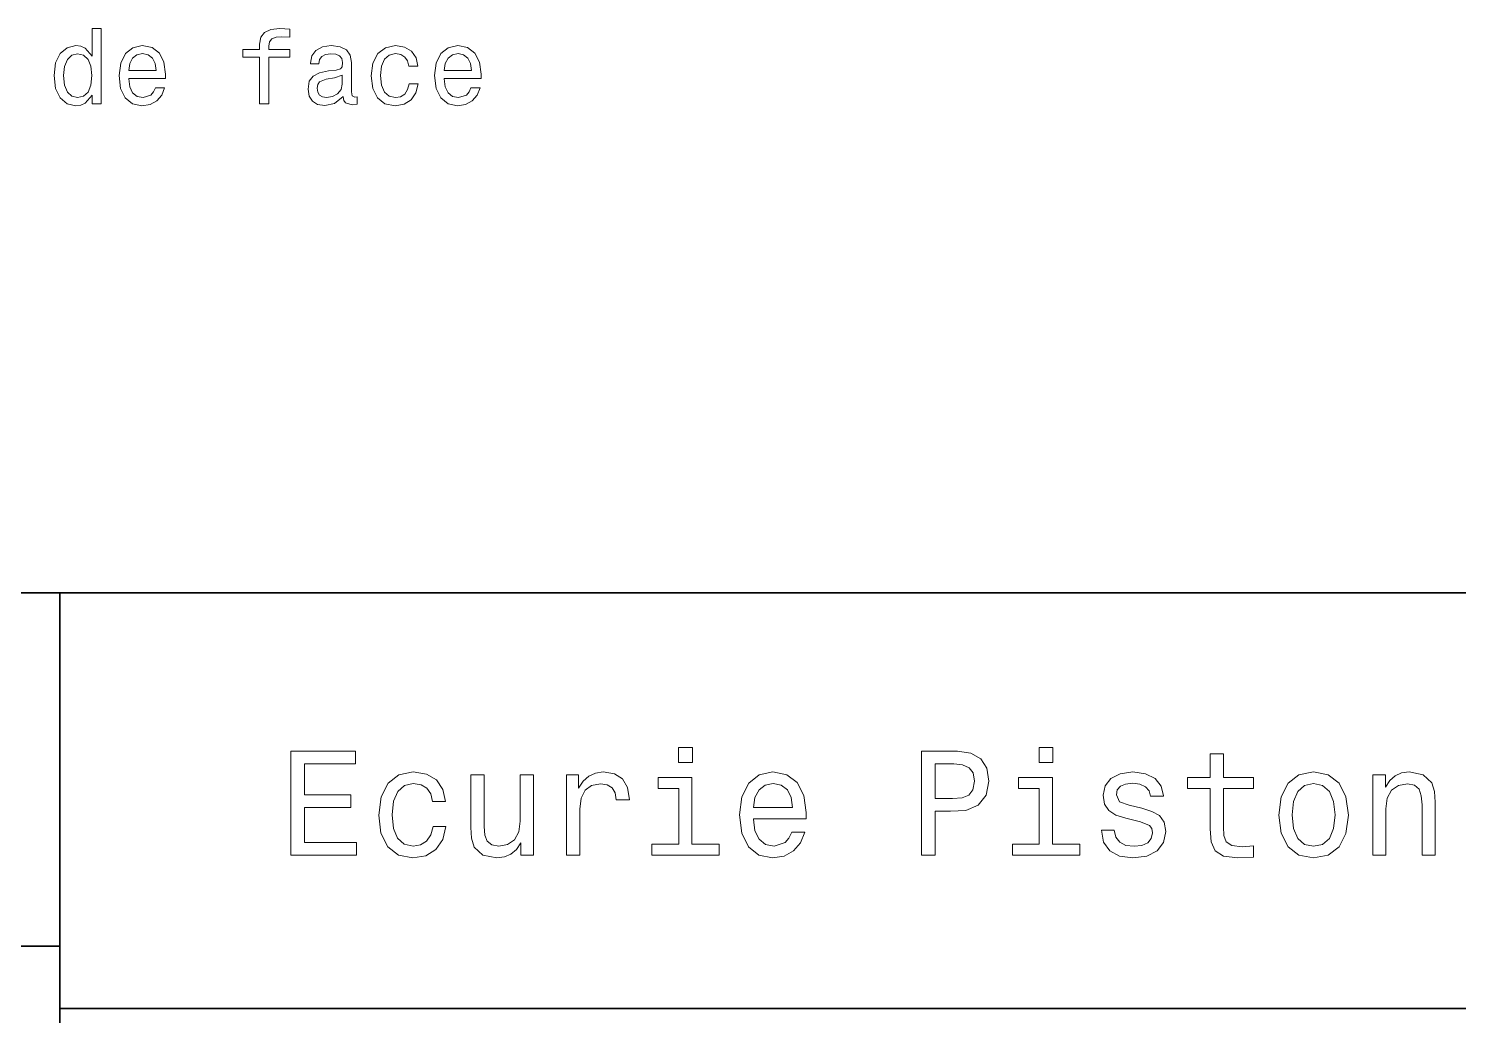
# Model space of a CAD drawing. Extents: x 0 to 297, y 0 to 210.
# Drawn here: x 160.5 to 229.3, y 49.7 to 97.1 of the extents above; entities that cross this region are included whole.
import ezdxf

# ---------------------------------------------------------------- set-up
doc = ezdxf.new("R2010")
doc.units = 0

msp = doc.modelspace()

# ---------------------------------------------------------------- linework, layer by layer
at = {"color": 7, "lineweight": 35}
for p, q in [((97, 70), (287, 70)), ((162, 10), (162, 70)), ((97, 53), (162, 53)), ((162, 50), (287, 50))]:
    msp.add_line(p, q, dxfattribs=at)
at = {"color": 7, "lineweight": 13}
for points in [[(163.55246, 93.945442), (163.55246, 93.526855), (163.996262, 93.526855), (163.996262, 97.147896), (163.557495, 97.147896), (163.557495, 95.821526), (163.219604, 96.204811), (163.012833, 96.295586), (162.775803, 96.330887), (162.347122, 96.230026), (162.014267, 95.947601), (161.797409, 95.493713), (161.721771, 94.883484), (161.797409, 94.273254), (162.014267, 93.814316), (162.347122, 93.526855), (162.775803, 93.431038), (163.012833, 93.466339), (163.22464, 93.557114)], [(171.611542, 95.766052), (171.611542, 93.526855), (172.055344, 93.526855), (172.055344, 95.766052), (173.06398, 95.766052), (173.06398, 96.144287), (172.055344, 96.144287), (172.055344, 96.310715), (172.090637, 96.512444), (172.206635, 96.648613), (172.40332, 96.729301), (172.685745, 96.759567), (173.06398, 96.739395), (173.06398, 97.122681), (172.584869, 97.147896), (172.151154, 97.102501), (171.848572, 96.966339), (171.667007, 96.729301), (171.611542, 96.391411), (171.611542, 96.144287), (170.799576, 96.144287), (170.799576, 95.766052)], [(165.312546, 94.752357), (167.087753, 94.752357), (167.092804, 94.959129), (167.012115, 95.539101), (166.790207, 95.972824), (166.43718, 96.235069), (165.96817, 96.330887), (165.509232, 96.230026), (165.156204, 95.947601), (164.92926, 95.48867), (164.848572, 94.883484), (164.92421, 94.263168), (165.151154, 93.809273), (165.499146, 93.526855), (165.953033, 93.431038), (166.346405, 93.496597), (166.669174, 93.668068), (166.906204, 93.940399), (167.042374, 94.303513), (166.603607, 94.303513), (166.512833, 94.101784), (166.381714, 93.950485), (166.008514, 93.829453), (165.721039, 93.884926), (165.504181, 94.06144), (165.362976, 94.3489), (165.312546, 94.737228)], [(175.641068, 93.879883), (175.641068, 93.864754), (175.66629, 93.693283), (175.741943, 93.572243), (176.059662, 93.476425), (176.306778, 93.516769), (176.306778, 93.859711), (176.200867, 93.844582), (176.059662, 93.910141), (176.034439, 94.11187), (176.034439, 95.513885), (175.973923, 95.871956), (175.797409, 96.124115), (175.489777, 96.275414), (175.056061, 96.330887), (174.632431, 96.27037), (174.319748, 96.0989), (174.123062, 95.831612), (174.057495, 95.478584), (174.057495, 95.448326), (174.455917, 95.448326), (174.491211, 95.660141), (174.602173, 95.81144), (174.783722, 95.902214), (175.040924, 95.937515), (175.288055, 95.9123), (175.464554, 95.836655), (175.570465, 95.705528), (175.605774, 95.523972), (175.585602, 95.312157), (175.504913, 95.206253), (175.303177, 95.155815), (174.924927, 95.115471), (174.491211, 95.024696), (174.183578, 94.863312), (174.002029, 94.611153), (173.946548, 94.237953), (173.996979, 93.905098), (174.15332, 93.657982), (174.405487, 93.50164), (174.753464, 93.446167), (175.222488, 93.552071)], [(178.793091, 95.337372), (179.231842, 95.337372), (179.141068, 95.740829), (178.92421, 96.058556), (178.586319, 96.255241), (178.147552, 96.330887), (177.663406, 96.230026), (177.295258, 95.947601), (177.063263, 95.48867), (176.982574, 94.873398), (177.058228, 94.263168), (177.285156, 93.809273), (177.643234, 93.526855), (178.132431, 93.431038), (178.566147, 93.506683), (178.904037, 93.718498), (179.136032, 94.051353), (179.236893, 94.495155), (178.813263, 94.495155), (178.73761, 94.212738), (178.596405, 94.000916), (178.394669, 93.869797), (178.147552, 93.829453), (177.83992, 93.895012), (177.618011, 94.096741), (177.481842, 94.424553), (177.436462, 94.888527), (177.481842, 95.342415), (177.623062, 95.670227), (177.850006, 95.871956), (178.147552, 95.942558), (178.409805, 95.897171), (178.606491, 95.781181), (178.73761, 95.589539)], [(180.492661, 94.752357), (182.267868, 94.752357), (182.272919, 94.959129), (182.19223, 95.539101), (181.970322, 95.972824), (181.617294, 96.235069), (181.14827, 96.330887), (180.689346, 96.230026), (180.336319, 95.947601), (180.109375, 95.48867), (180.028687, 94.883484), (180.104324, 94.263168), (180.331268, 93.809273), (180.67926, 93.526855), (181.133148, 93.431038), (181.52652, 93.496597), (181.849289, 93.668068), (182.086319, 93.940399), (182.222488, 94.303513), (181.783722, 94.303513), (181.692947, 94.101784), (181.561829, 93.950485), (181.188629, 93.829453), (180.901154, 93.884926), (180.684296, 94.06144), (180.543091, 94.3489), (180.492661, 94.737228)], [(162.85144, 95.932472), (163.143951, 95.86187), (163.36586, 95.665184), (163.496979, 95.337372), (163.547409, 94.883484), (163.496979, 94.424553), (163.36586, 94.096741), (163.143951, 93.895012), (162.85144, 93.829453), (162.574066, 93.895012), (162.362259, 94.096741), (162.221039, 94.429596), (162.175659, 94.883484), (162.221039, 95.332329), (162.362259, 95.660141), (162.574066, 95.86187)], [(165.312546, 95.125557), (165.368011, 95.473541), (165.504181, 95.730743), (165.710953, 95.887085), (165.983292, 95.942558), (166.25058, 95.887085), (166.457352, 95.730743), (166.583435, 95.473541), (166.62883, 95.125557)], [(180.492661, 95.125557), (180.548126, 95.473541), (180.684296, 95.730743), (180.891068, 95.887085), (181.163406, 95.942558), (181.430695, 95.887085), (181.637466, 95.730743), (181.76355, 95.473541), (181.808929, 95.125557)], [(175.590637, 94.474983), (175.530121, 94.212738), (175.368744, 94.011002), (175.126663, 93.879883), (174.829117, 93.834496), (174.637466, 93.859711), (174.501297, 93.940399), (174.415573, 94.081612), (174.39035, 94.278297), (174.410522, 94.454811), (174.491211, 94.580887), (174.81398, 94.722099), (175.222488, 94.782616), (175.590637, 94.903656)], [(173.109512, 57.381123), (176.279541, 57.381123), (176.279541, 57.986309), (173.772339, 57.986309), (173.772339, 59.679394), (176.005768, 59.679394), (176.005768, 60.277374), (173.772339, 60.277374), (173.772339, 61.775936), (176.221893, 61.775936), (176.221893, 62.381123), (173.109512, 62.381123)], [(192.439484, 62.554031), (191.769455, 62.554031), (191.769455, 61.833572), (192.439484, 61.833572)], [(203.462524, 57.381123), (204.125351, 57.381123), (204.125351, 59.492073), (204.860229, 59.492073), (205.602295, 59.528095), (206.193085, 59.780258), (206.574921, 60.270172), (206.704605, 60.940201), (206.603745, 61.559795), (206.315552, 62.013687), (205.840057, 62.287464), (205.191635, 62.381123), (203.462524, 62.381123)], [(209.788177, 62.554031), (209.118149, 62.554031), (209.118149, 61.833572), (209.788177, 61.833572)], [(217.353027, 60.579971), (217.353027, 58.64193), (217.396255, 58.015129), (217.597992, 57.582851), (218.001434, 57.330688), (218.685883, 57.244236), (219.43515, 57.280258), (219.43515, 57.827808), (218.887604, 57.78458), (218.390488, 57.842216), (218.123917, 58.022331), (218.008652, 58.324928), (217.98703, 58.75), (217.98703, 60.579971), (219.43515, 60.579971), (219.43515, 61.120316), (217.98703, 61.120316), (217.98703, 62.251438), (217.353027, 62.251438), (217.353027, 61.120316), (216.257935, 61.120316), (216.257935, 60.579971)], [(179.932281, 59.967579), (180.559082, 59.967579), (180.429398, 60.543945), (180.119598, 60.997837), (179.636887, 61.278816), (179.010086, 61.386887), (178.318436, 61.242794), (177.792511, 60.839336), (177.46109, 60.183716), (177.345825, 59.304752), (177.453888, 58.432995), (177.778091, 57.78458), (178.289627, 57.381123), (178.988464, 57.244236), (179.608063, 57.352303), (180.090775, 57.6549), (180.42218, 58.130402), (180.566284, 58.764408), (179.96109, 58.764408), (179.853027, 58.36095), (179.651291, 58.058357), (179.363113, 57.871037), (179.010086, 57.8134), (178.570602, 57.907059), (178.253601, 58.195244), (178.059082, 58.663544), (177.994232, 59.326366), (178.059082, 59.974781), (178.260803, 60.443081), (178.585007, 60.731266), (179.010086, 60.83213), (179.38472, 60.767288), (179.66571, 60.601585), (179.853027, 60.327808)], [(184.788177, 61.25), (184.154175, 61.25), (184.154175, 59.016571), (184.082123, 58.497837), (183.873199, 58.123196), (183.548996, 57.892651), (183.123917, 57.820602), (182.785294, 57.878242), (182.569168, 58.051151), (182.446686, 58.346542), (182.417862, 58.764408), (182.417862, 61.25), (181.783859, 61.25), (181.783859, 58.706772), (181.805481, 58.195244), (181.942368, 57.770172), (182.360229, 57.381123), (183.030258, 57.244236), (183.390488, 57.294666), (183.700287, 57.424351), (183.966858, 57.647694), (184.182999, 57.971901), (184.182999, 57.381123), (184.788177, 57.381123)], [(186.380402, 57.381123), (187.014404, 57.381123), (187.014404, 59.592937), (187.079254, 60.12608), (187.273773, 60.507923), (187.590775, 60.738472), (188.015854, 60.817722), (188.332855, 60.767288), (188.570602, 60.623199), (188.714691, 60.378242), (188.765121, 60.046829), (189.406342, 60.046829), (189.319885, 60.630402), (189.082123, 61.048271), (188.685883, 61.30043), (188.145538, 61.386887), (187.778091, 61.32925), (187.46109, 61.185158), (187.180115, 60.940201), (186.956772, 60.608788), (186.956772, 61.25), (186.380402, 61.25)], [(195.37175, 59.131844), (197.907776, 59.131844), (197.914978, 59.427231), (197.799713, 60.255764), (197.482712, 60.875359), (196.978378, 61.25), (196.30835, 61.386887), (195.65274, 61.242794), (195.148407, 60.839336), (194.824203, 60.183716), (194.708923, 59.319164), (194.817001, 58.432995), (195.141205, 57.78458), (195.638321, 57.381123), (196.286743, 57.244236), (196.848694, 57.337894), (197.309799, 57.582851), (197.648407, 57.971901), (197.842941, 58.490631), (197.216141, 58.490631), (197.086456, 58.20245), (196.899139, 57.986309), (196.365997, 57.8134), (195.955322, 57.892651), (195.645538, 58.14481), (195.443802, 58.555473), (195.37175, 59.110229)], [(205.01152, 61.76873), (205.443802, 61.725502), (205.760803, 61.588615), (205.94812, 61.336452), (206.01297, 60.940201), (205.940918, 60.522331), (205.746399, 60.270172), (205.414978, 60.140488), (204.96109, 60.104465), (204.125351, 60.104465), (204.125351, 61.76873)], [(214.060516, 59.636166), (213.44812, 59.780258), (212.994232, 59.945965), (212.842941, 60.28458), (212.886169, 60.522331), (213.03746, 60.695244), (213.282425, 60.803314), (213.635437, 60.846542), (213.97406, 60.803314), (214.240631, 60.67363), (214.413544, 60.479107), (214.485596, 60.219738), (215.105194, 60.219738), (215.105194, 60.23415), (214.997116, 60.70245), (214.701721, 61.069885), (214.240631, 61.30043), (213.635437, 61.386887), (213.023056, 61.30043), (212.57637, 61.062679), (212.29538, 60.709652), (212.208939, 60.262966), (212.273773, 59.830688), (212.475494, 59.528095), (212.806915, 59.311958), (213.289627, 59.16066), (213.995682, 58.987751), (214.427948, 58.807636), (214.543228, 58.663544), (214.586456, 58.447407), (214.521606, 58.180836), (214.348694, 57.979107), (214.067719, 57.849422), (213.693085, 57.806194), (213.296829, 57.849422), (213.008636, 58.000721), (212.814117, 58.245674), (212.734863, 58.584293), (212.122482, 58.584293), (212.223343, 58.007923), (212.518738, 57.590057), (212.98703, 57.337894), (213.635437, 57.244236), (214.312683, 57.337894), (214.809799, 57.590057), (215.112396, 57.993515), (215.220459, 58.519451), (215.141205, 58.973343), (214.917862, 59.283138), (214.55043, 59.484871)], [(220.65274, 59.311958), (220.768005, 58.432995), (221.099426, 57.78458), (221.625366, 57.381123), (222.331421, 57.244236), (223.030258, 57.381123), (223.556198, 57.777374), (223.887604, 58.425793), (224.010086, 59.311958), (223.887604, 60.190922), (223.556198, 60.846542), (223.030258, 61.242794), (222.331421, 61.386887), (221.625366, 61.242794), (221.099426, 60.839336), (220.768005, 60.190922)], [(225.177246, 57.381123), (225.811249, 57.381123), (225.811249, 59.614552), (225.876083, 60.12608), (226.085022, 60.500717), (226.409225, 60.731266), (226.841507, 60.817722), (227.187317, 60.745674), (227.403458, 60.551151), (227.511536, 60.226944), (227.547546, 59.794666), (227.547546, 57.381123), (228.181564, 57.381123), (228.181564, 59.924351), (228.15274, 60.435879), (228.023056, 60.86095), (227.597992, 61.25), (226.935165, 61.386887), (226.567719, 61.336452), (226.257935, 61.199566), (225.991364, 60.969017), (225.782425, 60.659222), (225.782425, 61.25), (225.177246, 61.25)], [(192.417862, 57.914265), (192.417862, 61.120316), (190.789627, 61.120316), (190.789627, 60.579971), (191.783859, 60.579971), (191.783859, 57.914265), (190.48703, 57.914265), (190.48703, 57.381123), (193.729111, 57.381123), (193.729111, 57.914265)], [(195.37175, 59.664986), (195.451004, 60.162102), (195.645538, 60.529537), (195.940918, 60.75288), (196.329971, 60.83213), (196.711807, 60.75288), (197.007202, 60.529537), (197.187317, 60.162102), (197.252167, 59.664986)], [(209.766571, 57.914265), (209.766571, 61.120316), (208.138321, 61.120316), (208.138321, 60.579971), (209.132568, 60.579971), (209.132568, 57.914265), (207.835724, 57.914265), (207.835724, 57.381123), (211.077805, 57.381123), (211.077805, 57.914265)], [(221.301147, 59.319164), (221.365997, 59.967579), (221.567719, 60.435879), (221.891937, 60.72406), (222.331421, 60.824928), (222.763687, 60.72406), (223.087891, 60.443081), (223.289627, 59.967579), (223.361679, 59.319164), (223.289627, 58.663544), (223.087891, 58.188038), (222.763687, 57.899853), (222.331421, 57.806194), (221.891937, 57.899853), (221.567719, 58.188038), (221.365997, 58.663544)]]:
    msp.add_lwpolyline(points, close=True, dxfattribs=at)

doc.saveas('drawing.dxf')
